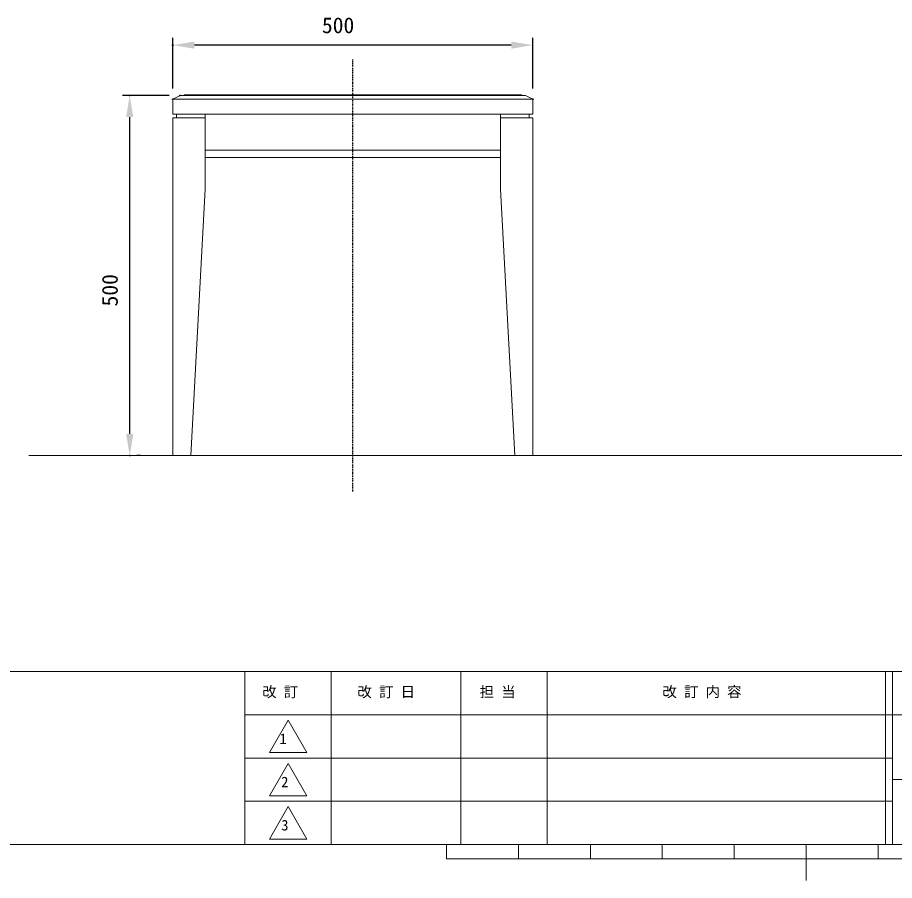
# Model space of a CAD drawing. Units: millimetres, scale not verified. Extents: x -203 to 203, y -143 to 143.
# Drawn here: x -109.6 to 12.3, y -143 to -23.2 of the extents above; entities that cross this region are included whole.
import ezdxf
from ezdxf.enums import TextEntityAlignment as Align

# ---------------------------------------------------------------- set-up
doc = ezdxf.new("R2010")
doc.units = ezdxf.units.MM
doc.header["$LTSCALE"] = 0.5
doc.header["$PDMODE"] = 32
doc.header["$PDSIZE"] = 0.1
doc.linetypes.add('USER1', pattern=[0.629921, 0.393701, -0.07874, 0.07874, -0.07874])
for name, color, linetype, lineweight in [('0-1_DIMENSION_LINES$02_DIMENSI', 7, 'Continuous', 25), ('0-3_DIMENSION_LINES$03_LINES', 7, 'Continuous', 18), ('0-4_DIMENSION_LINES$01_CENTER_', 7, 'USER1', 25), ('0-5_DIMENSION_LINES$04_SUB_LIN', 4, 'Continuous', 18), ('0-6_図面_FORMAT$03_TEXT', 7, 'Continuous', 18), ('0-9_図面_FORMAT$01_WAKU$OUT_LINE', 6, 'Continuous', 18), ('0-A_図面_FORMAT$01_WAKU$SUB_LINE', 7, 'Continuous', 18)]:
    doc.layers.add(name, color=color, linetype=linetype, lineweight=lineweight)
doc.layers.add('0-2_DEFPOINTS', color=7, linetype='Continuous')
doc.styles.add('ＭＳ ゴシック', font='')
doc.styles.get('ＭＳ ゴシック').set_extended_font_data('MS Gothic')

# ---------------------------------------------------------------- blocks, each defined once
blk = doc.blocks.new('D1')
at = {"layer": '0-1_DIMENSION_LINES$02_DIMENSI'}
for p, q in [((243.979, 231), (243.979, 245)), ((344, 231), (344, 245)), ((338, 243), (249.979, 243))]:
    blk.add_line(p, q, dxfattribs=at)
for points in [[(249.979, 244), (249.979, 242), (243.979, 243)], [(338, 242), (338, 244), (344, 243)]]:
    blk.add_solid(points, dxfattribs=at)
at = {"layer": '0-2_DEFPOINTS'}
for p in [(243.979, 243), (243.979, 228), (344, 228)]:
    blk.add_point(p, dxfattribs=at)
at = {"layer": '0-1_DIMENSION_LINES$02_DIMENSI', "style": 'ＭＳ ゴシック'}
blk.add_text('500', height=4.399, dxfattribs=at).set_placement((285.418, 245), align=Align.BOTTOM_LEFT)
blk = doc.blocks.new('D3')
at = {"layer": '0-1_DIMENSION_LINES$02_DIMENSI'}
for p, q in [((243, 229), (230, 229)), ((232, 135), (232, 223)), ((235, 129), (234, 129))]:
    blk.add_line(p, q, dxfattribs=at)
for points in [[(233, 223), (231, 223), (232, 229)], [(231, 135), (233, 135), (232, 129)]]:
    blk.add_solid(points, dxfattribs=at)
at = {"layer": '0-2_DEFPOINTS'}
for p in [(232, 229), (246, 229), (232, 129)]:
    blk.add_point(p, dxfattribs=at)
at = {"layer": '0-1_DIMENSION_LINES$02_DIMENSI', "style": 'ＭＳ ゴシック'}
blk.add_text('500', height=4.399, rotation=90, dxfattribs=at).set_placement((230, 170.429), align=Align.BOTTOM_LEFT)

msp = doc.modelspace()

# ---------------------------------------------------------------- linework, layer by layer
at = {"layer": '0-3_DIMENSION_LINES$03_LINES'}
msp.add_line((-108, -84), (117, -84), dxfattribs=at)
for points in [[(-38, -34.5), (-39, -34), (-87, -34), (-88, -34.5), (-88, -36.6), (-38, -36.6)], [(-86.4149, -33.92), (-39.5851, -33.92), (-39.5, -34), (-86.5, -34)], [(-88, -84), (-88, -37.1), (-83.5, -37.1), (-83.5, -47), (-85.5, -84)], [(-87.5, -36.6), (-83.5, -36.6), (-83.5, -37.1), (-87.5, -37.1)], [(-83.5, -36.6), (-42.5, -36.6), (-42.5, -42.6), (-83.5, -42.6)], [(-42.5, -36.6), (-38.5, -36.6), (-38.5, -37.1), (-42.5, -37.1)], [(-38, -84), (-38, -37.1), (-42.5, -37.1), (-42.5, -47), (-40.5, -84)]]:
    msp.add_lwpolyline(points, close=True, dxfattribs=at)
at = {"layer": '0-4_DIMENSION_LINES$01_CENTER_'}
msp.add_line((-63, -89), (-63, -29), dxfattribs=at)
at = {"layer": '0-5_DIMENSION_LINES$04_SUB_LIN'}
for p, q in [((-38.0105, -34.5), (-88.0105, -34.5)), ((-83.5, -41.6), (-42.5, -41.6))]:
    msp.add_line(p, q, dxfattribs=at)
at = {"layer": '0-6_図面_FORMAT$03_TEXT'}
for p, q in [((-72, -120.75), (-74.5981, -125.25)), ((-69.4019, -125.25), (-72, -120.75)), ((-74.5981, -125.25), (-69.4019, -125.25)), ((-72, -126.75), (-74.5981, -131.25)), ((-69.4019, -131.25), (-72, -126.75)), ((-74.5981, -131.25), (-69.4019, -131.25)), ((-72, -132.75), (-74.5981, -137.25)), ((-69.4019, -137.25), (-72, -132.75)), ((-74.5981, -137.25), (-69.4019, -137.25))]:
    msp.add_line(p, q, dxfattribs=at)
at = {"layer": '0-9_図面_FORMAT$01_WAKU$OUT_LINE'}
for p, q in [((198, -114), (-198, -114)), ((-78, -114), (-78, -138)), ((11, -114), (11, -138)), ((12, -114), (12, -138)), ((198, -120), (-78, -120)), ((-198, -138), (198, -138)), ((-50, -140), (-50, -138)), ((-40, -140), (-40, -138)), ((-30, -140), (-30, -138)), ((-20, -140), (-20, -138)), ((-10, -140), (-10, -138)), ((0, -138), (0, -143)), ((10, -140), (10, -138)), ((-50, -140), (50, -140))]:
    msp.add_line(p, q, dxfattribs=at)
at = {"layer": '0-A_図面_FORMAT$01_WAKU$SUB_LINE'}
for p, q in [((-66, -114), (-66, -138)), ((-48, -114), (-48, -138)), ((-36, -114), (-36, -138)), ((12, -126), (-78, -126)), ((12, -129), (144, -129)), ((12, -132), (-78, -132))]:
    msp.add_line(p, q, dxfattribs=at)

# ---------------------------------------------------------------- block references
at = {"layer": '0-1_DIMENSION_LINES$02_DIMENSI', "xscale": 0.5, "yscale": 0.5}
for name in ['D1', 'D3']:
    msp.add_blockref(name, (-210, -148.5), dxfattribs=at)

# ---------------------------------------------------------------- texts
at = {"layer": '0-6_図面_FORMAT$03_TEXT', "style": 'ＭＳ ゴシック'}
for s, p in [('改 訂', (-75.5838, -117.9799)), ('改 訂 日', (-62.3608, -117.9799)), ('担 当', (-45.3714, -117.9799)), ('改 訂 内 容', (-19.9835, -117.964)), ('1', (-73.1918, -124.4965)), ('2', (-72.9498, -130.4965)), ('3', (-72.9398, -136.4965))]:
    msp.add_text(s, height=1.466, dxfattribs=at).set_placement(p, align=Align.BOTTOM_LEFT)

doc.saveas('drawing.dxf')
